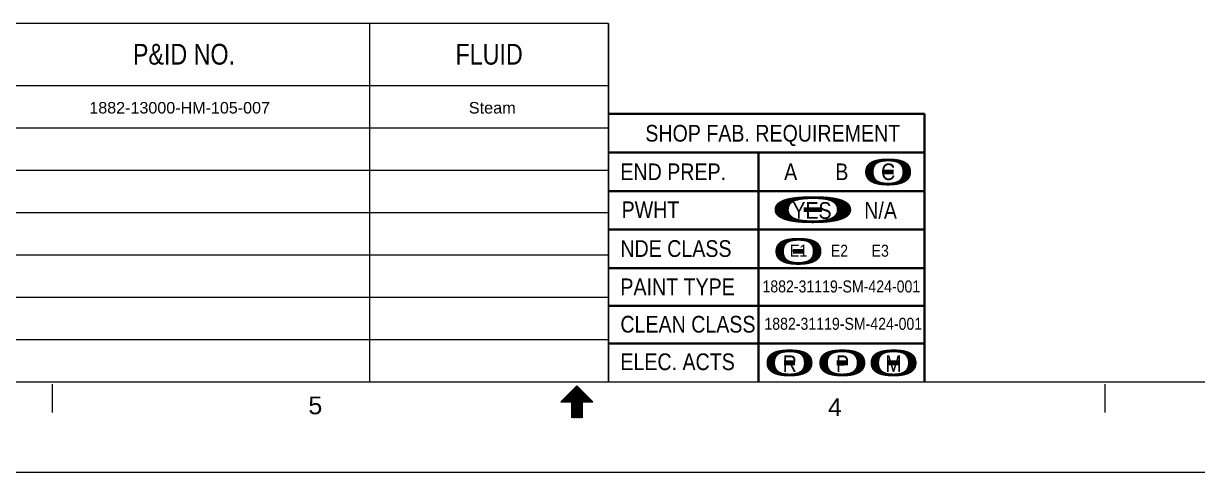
# Model space of a CAD drawing. Header units: inches. Extents: x 1047 to 1888, y -10 to 584.
# Drawn here: x 1353.4 to 1587.8, y -10.1 to 79.6 of the extents above; entities that cross this region are included whole.
import ezdxf
from ezdxf.enums import TextEntityAlignment as Align

# ---------------------------------------------------------------- set-up
doc = ezdxf.new("R2010")
doc.units = ezdxf.units.IN
doc.header["$MEASUREMENT"] = 0
doc.linetypes.add('Solid', pattern=[1, 1, 0])
for name, color, linetype in [('2', 2, 'Continuous'), ('BG 0 -1', 7, 'Continuous'), ('BG BG BG BG BG 2', 7, 'Continuous'), ('BG BG BG BG TITLETEXT', 7, 'Continuous'), ('BG BG BG Default', 7, 'Continuous')]:
    doc.layers.add(name, color=color, linetype=linetype)
doc.layers.add('spoolIsoText', color=2, linetype='Solid', lineweight=30)
doc.styles.add('Arial', font='arial.ttf')
doc.styles.add('fixedText', font='MONOTXT8.shx', dxfattribs={"width": 0.85})

msp = doc.modelspace()

# ---------------------------------------------------------------- linework, layer by layer
at = {"layer": 'BG 0 -1', "color": 2, "linetype": 'Continuous', "lineweight": 25}
msp.add_line((1470.23, 79.63), (1470.23, 8.03), dxfattribs=at)
at = {"layer": 'BG 0 -1', "color": 7, "linetype": 'Continuous', "lineweight": 9}
for p, q in [((1072.26, 8.03), (1863.08, 8.03)), ((1359.09, 7.61), (1359.09, 1.95)), ((1463.9, 7.23), (1460.72, 4.04)), ((1460.73, 4.04), (1463.91, 7.22)), ((1460.86, 4.04), (1463.97, 7.16)), ((1460.98, 4.04), (1464.03, 7.09)), ((1467.08, 4.04), (1463.9, 7.23)), ((1463.91, 7.22), (1463.91, 1.56)), ((1569.34, 7.61), (1569.34, 1.95)), ((1461.11, 4.04), (1464.09, 7.03)), ((1461.23, 4.04), (1464.16, 6.97)), ((1461.36, 4.04), (1464.22, 6.91)), ((1461.48, 4.04), (1464.28, 6.84)), ((1461.61, 4.04), (1464.34, 6.78)), ((1461.73, 4.04), (1464.41, 6.72)), ((1461.86, 4.04), (1464.47, 6.66)), ((1461.98, 4.04), (1464.53, 6.59)), ((1462.11, 4.04), (1464.59, 6.53)), ((1462.23, 4.04), (1464.66, 6.47)), ((1462.36, 4.04), (1464.72, 6.41)), ((1462.48, 4.04), (1464.78, 6.34)), ((1462.61, 4.04), (1464.84, 6.28)), ((1462.73, 4.04), (1464.91, 6.22)), ((1462.84, 4.03), (1464.97, 6.16)), ((1462.84, 3.9), (1465.03, 6.09)), ((1462.84, 3.78), (1465.09, 6.03)), ((1462.84, 3.65), (1465.16, 5.97)), ((1462.84, 3.53), (1465.22, 5.91)), ((1462.84, 3.4), (1465.28, 5.84)), ((1462.84, 3.28), (1465.34, 5.78)), ((1462.84, 3.15), (1465.41, 5.72)), ((1462.84, 3.03), (1465.47, 5.66)), ((1462.84, 2.9), (1465.53, 5.59)), ((1462.84, 2.78), (1465.59, 5.53)), ((1462.84, 2.65), (1465.66, 5.47)), ((1462.84, 2.53), (1465.72, 5.41)), ((1462.84, 2.4), (1465.78, 5.34)), ((1462.84, 2.28), (1465.85, 5.28)), ((1462.84, 2.15), (1465.91, 5.22)), ((1462.84, 2.03), (1465.97, 5.16)), ((1464.98, 4.04), (1466.03, 5.09)), ((1465.11, 4.04), (1466.1, 5.03)), ((1465.23, 4.04), (1466.16, 4.97)), ((1465.36, 4.04), (1466.22, 4.91)), ((1465.48, 4.04), (1466.28, 4.84)), ((1465.61, 4.04), (1466.35, 4.78)), ((1465.73, 4.04), (1466.41, 4.72)), ((1460.72, 4.04), (1462.84, 4.04)), ((1462.84, 4.04), (1462.84, 0.86)), ((1462.84, 1.9), (1464.96, 4.02)), ((1462.84, 1.78), (1464.96, 3.9)), ((1462.84, 1.65), (1464.96, 3.77)), ((1462.84, 1.53), (1464.96, 3.65)), ((1462.84, 1.4), (1464.96, 3.52)), ((1462.84, 1.28), (1464.96, 3.4)), ((1462.84, 1.15), (1464.96, 3.27)), ((1462.84, 1.03), (1464.96, 3.15)), ((1462.84, 0.9), (1464.96, 3.02)), ((1462.92, 0.86), (1464.96, 2.9)), ((1463.05, 0.86), (1464.96, 2.77)), ((1463.18, 0.86), (1464.96, 2.65)), ((1463.3, 0.86), (1464.96, 2.52)), ((1463.43, 0.86), (1464.96, 2.4)), ((1464.96, 4.04), (1467.08, 4.04)), ((1464.96, 4.04), (1464.96, 0.86)), ((1465.86, 4.04), (1466.47, 4.66)), ((1465.98, 4.04), (1466.53, 4.59)), ((1466.11, 4.04), (1466.6, 4.53)), ((1466.23, 4.04), (1466.66, 4.47)), ((1466.36, 4.04), (1466.72, 4.41)), ((1466.48, 4.04), (1466.78, 4.34)), ((1466.61, 4.04), (1466.85, 4.28)), ((1466.73, 4.04), (1466.91, 4.22)), ((1466.86, 4.04), (1466.97, 4.16)), ((1466.98, 4.04), (1467.03, 4.09)), ((1463.55, 0.86), (1464.96, 2.27)), ((1463.68, 0.86), (1464.96, 2.15)), ((1463.8, 0.86), (1464.96, 2.02)), ((1463.93, 0.86), (1464.96, 1.9)), ((1464.05, 0.86), (1464.96, 1.77)), ((1464.18, 0.86), (1464.96, 1.65)), ((1464.3, 0.86), (1464.96, 1.52)), ((1464.43, 0.86), (1464.96, 1.4)), ((1464.55, 0.86), (1464.96, 1.27)), ((1464.68, 0.86), (1464.96, 1.15)), ((1464.8, 0.86), (1464.96, 1.02)), ((1464.93, 0.86), (1464.96, 0.9)), ((1888.14, -10.07), (1047.14, -10.07))]:
    msp.add_line(p, q, dxfattribs=at)
at = {"layer": 'BG BG BG BG BG 2', "color": 2, "linetype": 'Continuous', "lineweight": 15}
for p, q in [((1470.23, 79.63), (1072.26, 79.63)), ((1422.52, 8.03), (1422.52, 79.63)), ((1470.23, 67.17), (1072.26, 67.17)), ((1470.23, 58.72), (1072.26, 58.72)), ((1470.23, 50.26), (1072.26, 50.26)), ((1470.23, 41.81), (1072.26, 41.81)), ((1470.23, 33.36), (1072.26, 33.36)), ((1470.23, 24.91), (1072.26, 24.91)), ((1470.23, 16.46), (1072.26, 16.46))]:
    msp.add_line(p, q, dxfattribs=at)
at = {"layer": 'BG BG BG Default', "color": 2, "linetype": 'Continuous', "lineweight": 35}
for p, q in [((1470.09, 61.57), (1533.29, 61.57)), ((1533.29, 61.57), (1533.29, 8.03)), ((1470.09, 53.87), (1533.29, 53.87)), ((1500.18, 53.87), (1500.18, 8.03)), ((1470.09, 46.16), (1533.29, 46.16)), ((1470.09, 38.46), (1533.29, 38.46)), ((1470.09, 30.76), (1533.29, 30.76)), ((1470.23, 23.22), (1533.29, 23.22)), ((1470.23, 15.69), (1533.29, 15.69))]:
    msp.add_line(p, q, dxfattribs=at)

# ---------------------------------------------------------------- texts
at = {"layer": '2', "style": 'Arial'}
for s, height, width, p in [('1882-13000-HM-105-007', 2.2931, 1.00296, (1366.53, 63.94)), ('Steam', 2.293, 1.013128, (1442.3, 63.94))]:
    msp.add_text(s, height=height, dxfattribs=dict(at, width=width)).set_placement(p, align=Align.TOP_LEFT)
at = {"layer": 'BG 0 -1', "color": 7, "style": 'Arial', "width": 1.008516}
for s, p in [('5', (1411.66, 3.31)), ('4', (1515.42, 2.98))]:
    msp.add_text(s, height=3.54, dxfattribs=at).set_placement(p, align=Align.MIDDLE)
at = {"layer": 'BG BG BG BG TITLETEXT', "color": 4, "style": 'Arial'}
for s, height, width, p in [('P&ID NO.', 4.146, 0.801737, (1385.43, 73.49)), ('FLUID', 4.146, 0.803157, (1446.37, 73.49)), ('A       B      C', 3.3327, 0.840889, (1516.37, 50)), ('YES      N/A', 3.3327, 0.840889, (1517.36, 42.28)), ('E1      E2      E3', 2.4, 0.840889, (1516.32, 34.24)), ('1882-31119-SM-424-001', 2.4, 0.840889, (1516.7, 27.1)), ('1882-31119-SM-424-001', 2.4, 0.840889, (1517.09, 19.64)), ('R', 3.33, 0.840889, (1506.41, 11.65)), ('P', 3.33, 0.840889, (1516.93, 11.65)), ('M', 3.33, 0.840889, (1527.11, 11.65))]:
    msp.add_text(s, height=height, dxfattribs=dict(at, width=width)).set_placement(p, align=Align.MIDDLE_CENTER)
at = {"layer": 'BG BG BG BG TITLETEXT', "color": 4, "style": 'Arial', "width": 0.840889}
for s, height, p in [('SHOP FAB. REQUIREMENT', 3.3327, (1477.56, 57.7)), ('END PREP.', 3.333, (1472.58, 50)), ('PWHT', 3.333, (1472.83, 42.42)), ('NDE CLASS', 3.333, (1472.58, 34.67)), ('PAINT TYPE', 3.333, (1472.58, 27.02)), ('CLEAN CLASS', 3.3327, (1472.58, 19.55)), ('ELEC. ACTS', 3.333, (1472.58, 12.05))]:
    msp.add_text(s, height=height, dxfattribs=at).set_placement(p, align=Align.MIDDLE_LEFT)
at = {"layer": 'spoolIsoText', "style": 'fixedText'}
for width, p in [(2.55, (1526.05, 49.95)), (4.25, (1511.03, 42.43)), (2.55, (1508.14, 34.1)), (2.55, (1506.36, 11.82)), (2.55, (1516.91, 11.82)), (2.55, (1527.14, 11.82))]:
    msp.add_text('0', height=5.23, dxfattribs=dict(at, width=width)).set_placement(p, align=Align.MIDDLE_CENTER)

doc.saveas('drawing.dxf')
